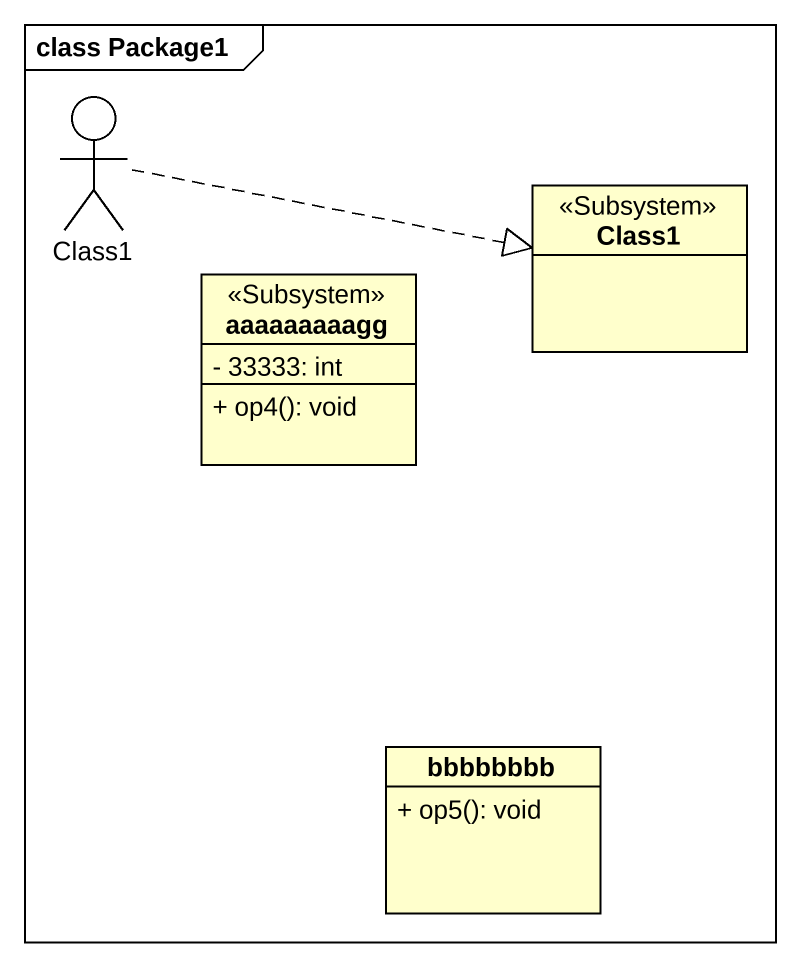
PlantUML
@startuml
mainframe class Package1
allowmixing
hide circle
hide empty members
skinparam classAttributeIconSize 0
actor Class1
class aaaaaaaaagg <<Subsystem>> {
  - 33333: int
  + op4(): void
}
class "Class1" as Class1_2 <<Subsystem>>
class bbbbbbbb {
  + op5(): void
}
Class1 .right.|> Class1_2
@enduml
